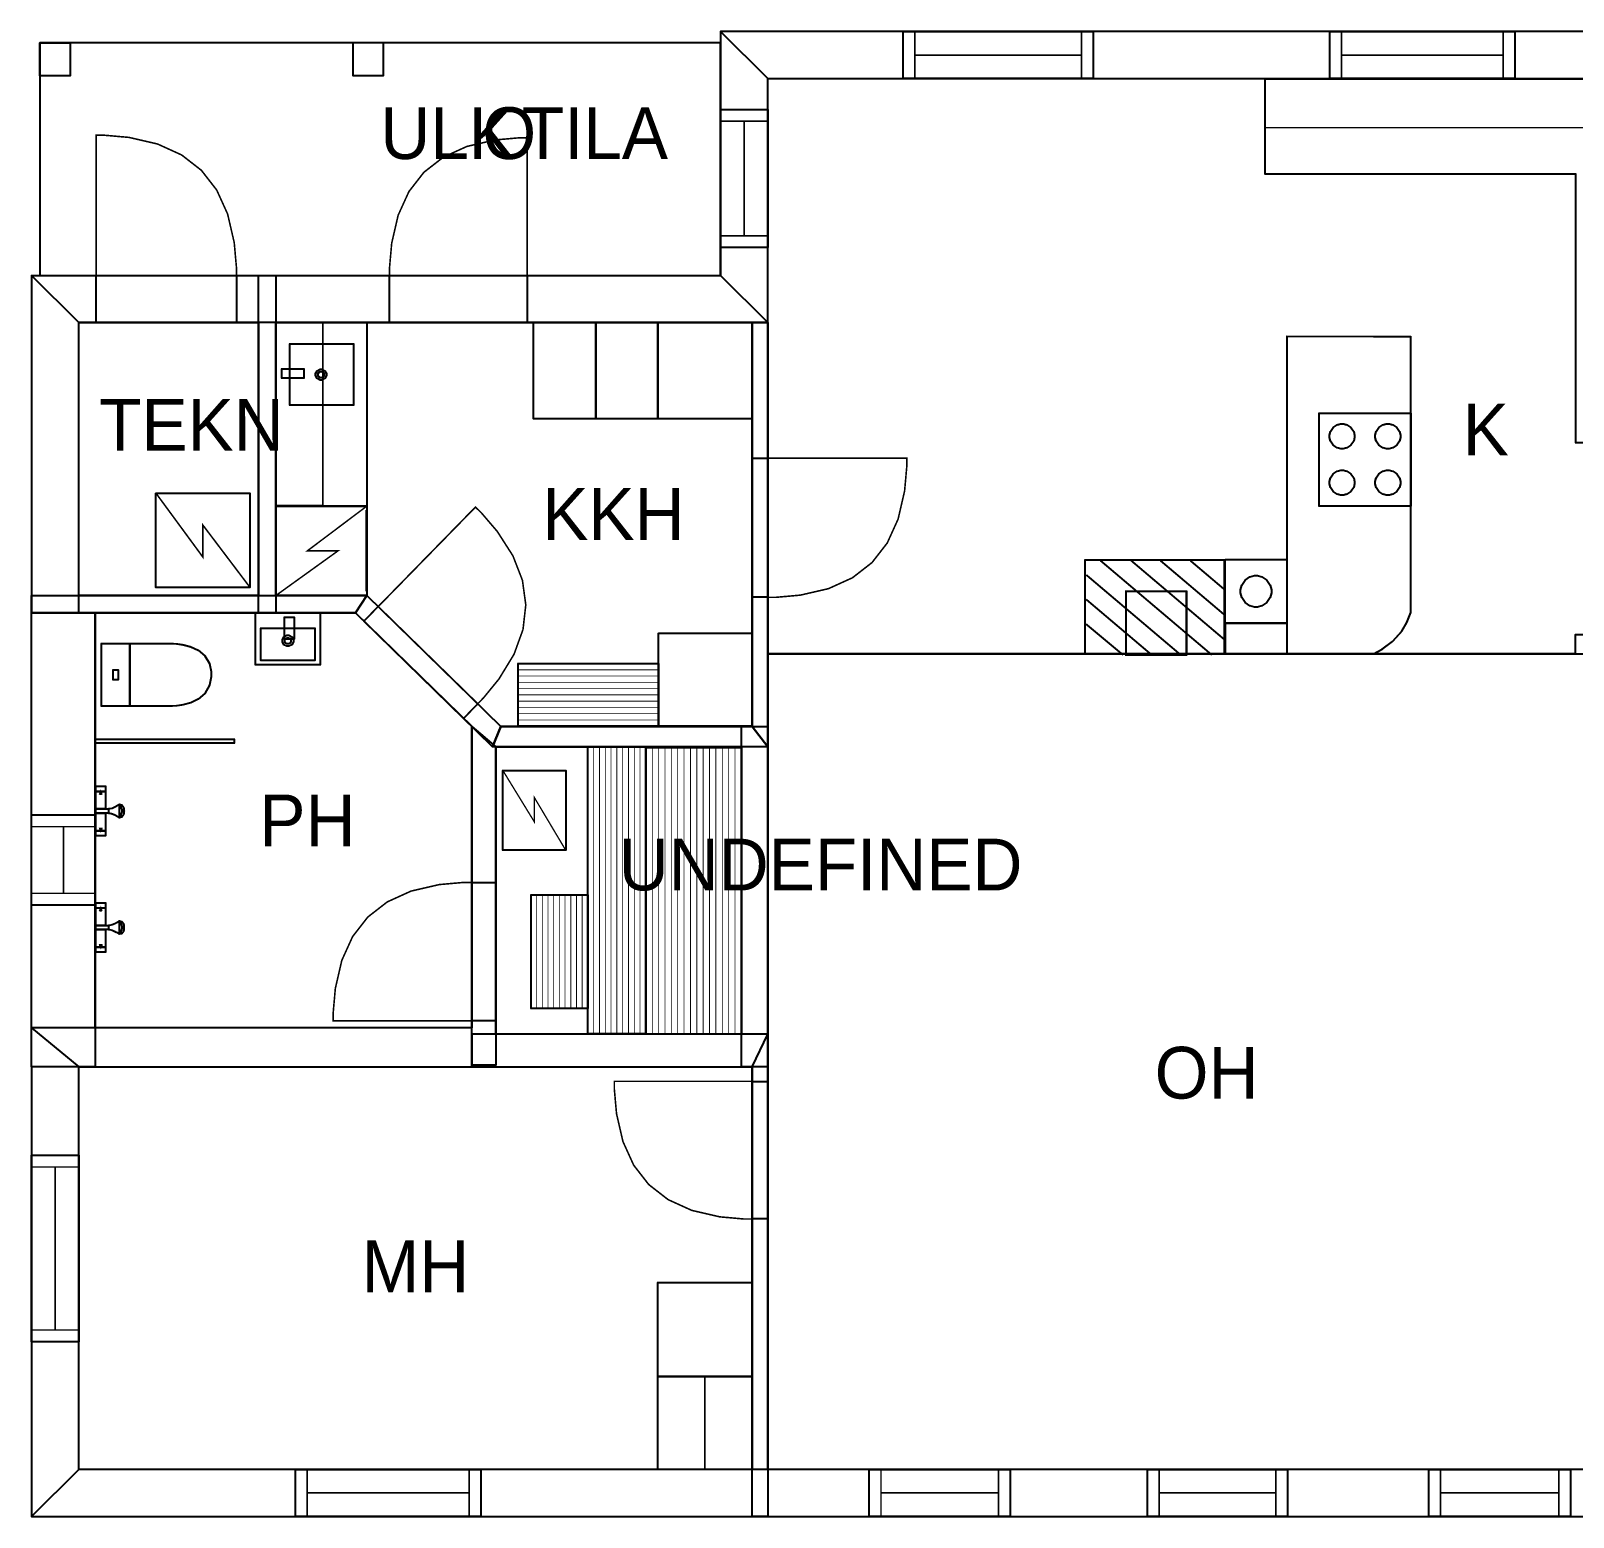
# Model space of a CAD drawing. Extents: x 0.7 to 19.8, y 0 to 10.7.
# Drawn here: x 0.68 to 10.92, y 0.83 to 10.71 of the extents above; entities that cross this region are included whole.
import ezdxf

# ---------------------------------------------------------------- set-up
doc = ezdxf.new("R2010")
doc.units = 0
doc.layers.get('0').update_dxf_attribs({"linetype": 'CONTINUOUS'})

msp = doc.modelspace()

# ---------------------------------------------------------------- linework, layer by layer
at = {"color": 0}
for points, const_width in [([(19.7754, 10.7018), (5.26053, 10.7018), (5.57303, 10.3893), (19.4629, 10.3893), (19.7754, 10.7018)], 0.002083), ([(5.26053, 10.7018), (5.26053, 9.08171), (5.57303, 8.76921), (5.57303, 10.3893), (5.26053, 10.7018)], 0.002083), ([(6.4726, 10.7018), (7.73519, 10.7018), (7.73519, 10.3893), (6.4726, 10.3893), (6.4726, 10.7018)], 0.010417), ([(6.4726, 10.7018), (7.73519, 10.7018), (7.73519, 10.3893), (6.4726, 10.3893), (6.4726, 10.7018)], 0.010417), ([(9.30664, 10.7018), (10.5362, 10.7018), (10.5362, 10.3893), (9.30664, 10.3893), (9.30664, 10.7018)], 0.010417), ([(9.30664, 10.7018), (10.5362, 10.7018), (10.5362, 10.3893), (9.30664, 10.3893), (9.30664, 10.7018)], 0.010417), ([(5.26053, 9.08171), (5.26053, 10.6278), (0.738336, 10.6278), (0.738336, 9.08431), (5.26053, 9.08171)], 0.002083), ([(11.5569, 8.59392), (11.2481, 8.59392), (11.2481, 10.0636), (8.87457, 10.0636), (8.87457, 10.3885), (11.5611, 10.3885), (11.5569, 8.59392)], 0.010417), ([(11.5578, 7.96892), (10.9404, 7.96892), (10.9404, 9.75564), (8.87679, 9.75564), (8.87679, 10.388), (11.5569, 10.388), (11.5578, 7.96892)], 0.010417), ([(5.26053, 10.1849), (5.57303, 10.1849), (5.57303, 9.26719), (5.26053, 9.26719), (5.26053, 10.1849)], 0.010417), ([(5.26053, 10.1849), (5.57303, 10.1849), (5.57303, 9.26719), (5.26053, 9.26719), (5.26053, 10.1849)], 0.010417), ([(2.04417, 9.08171), (2.04417, 9.13633), (2.02957, 9.30013), (1.98589, 9.48936), (1.91308, 9.64953), (1.81119, 9.78054), (1.68018, 9.88249), (1.52001, 9.95524), (1.33078, 9.99892), (1.16699, 10.0135), (1.11241, 10.0135), (1.11241, 9.08171), (2.04417, 9.08171)], 0.010417), ([(3.06125, 9.08171), (3.06125, 9.13531), (3.07553, 9.29606), (3.11837, 9.48188), (3.18983, 9.63906), (3.28988, 9.76768), (3.41851, 9.86774), (3.57568, 9.93918), (3.76144, 9.98204), (3.92225, 9.99631), (3.97586, 9.99631), (3.97586, 9.08171), (3.06125, 9.08171)], 0.010417), ([(5.57303, 8.76921), (0.996474, 8.76921), (0.683974, 9.08171), (5.26053, 9.08171), (5.57303, 8.76921)], 0.002083), ([(0.683974, 9.08171), (0.683974, 6.84088), (0.996474, 6.84088), (0.996474, 8.76921), (0.683974, 9.08171)], 0.002083), ([(1.11241, 9.08171), (2.04417, 9.08171), (2.04417, 8.76921), (1.11241, 8.76921), (1.11241, 9.08171)], 0.010417), ([(1.11241, 9.08171), (2.04417, 9.08171), (2.04417, 8.76921), (1.11241, 8.76921), (1.11241, 9.08171)], 0.010417), ([(2.19092, 9.08171), (2.3055, 9.08171), (2.3055, 6.84088), (2.19092, 6.84088), (2.19092, 9.08171)], 0.002083), ([(3.06125, 9.08171), (3.97586, 9.08171), (3.97586, 8.76921), (3.06125, 8.76921), (3.06125, 9.08171)], 0.010417), ([(3.06125, 9.08171), (3.97586, 9.08171), (3.97586, 8.76921), (3.06125, 8.76921), (3.06125, 9.08171)], 0.010417), ([(2.30583, 8.76926), (2.30583, 7.55268), (2.61833, 7.55268), (2.61833, 8.76926), (2.30583, 8.76926)], 0.010417), ([(2.30583, 8.7685), (2.30583, 7.54937), (2.91064, 7.54937), (2.91064, 8.7685), (2.30583, 8.7685)], 0.010417), ([(4.01839, 8.76893), (4.4311, 8.76893), (4.4311, 8.12978), (4.01839, 8.12978), (4.01839, 8.76893)], 0.010417), ([(4.4311, 8.76893), (4.84381, 8.76893), (4.84381, 8.12978), (4.4311, 8.12978), (4.4311, 8.76893)], 0.010417), ([(4.84381, 8.76893), (5.46881, 8.76893), (5.46881, 8.12978), (4.84381, 8.12978), (4.84381, 8.76893)], 0.010417), ([(5.57303, 8.76921), (5.57303, 5.95014), (5.46886, 6.08556), (5.46886, 8.76921), (5.57303, 8.76921)], 0.002083), ([(2.39947, 8.62733), (2.39947, 8.21929), (2.82107, 8.21929), (2.82107, 8.62733), (2.39947, 8.62733)], 0.010417), ([(9.02111, 8.67617), (9.02111, 6.56685), (9.5975, 6.56685), (9.65528, 6.59831), (9.72331, 6.64968), (9.78515, 6.71772), (9.8189, 6.77604), (9.8456, 6.84299), (9.8456, 8.67415), (9.02111, 8.67617)], 0.010417), ([(2.34625, 8.46126), (2.34625, 8.39876), (2.49208, 8.39876), (2.49208, 8.46126), (2.34625, 8.46126)], 0.010417), ([(2.60607, 8.45975), (2.61247, 8.45975), (2.63183, 8.44911), (2.64253, 8.42974), (2.64253, 8.42329), (2.64253, 8.41689), (2.63183, 8.39751), (2.61247, 8.38683), (2.60607, 8.38683), (2.59961, 8.38683), (2.58024, 8.39751), (2.56961, 8.41689), (2.56961, 8.42329), (2.56961, 8.42974), (2.58024, 8.44911), (2.59961, 8.45975), (2.60607, 8.45975)], 0.008333), ([(2.60607, 8.44412), (2.60969, 8.44412), (2.62076, 8.43804), (2.6269, 8.42697), (2.6269, 8.42329), (2.6269, 8.41965), (2.62076, 8.40858), (2.60969, 8.40246), (2.60607, 8.40246), (2.60238, 8.40246), (2.59131, 8.40858), (2.58524, 8.41965), (2.58524, 8.42329), (2.58524, 8.42697), (2.59131, 8.43804), (2.60238, 8.44412), (2.60607, 8.44412)], 0.008333), ([(9.23535, 8.16754), (9.23535, 7.54932), (9.84424, 7.54932), (9.84424, 8.16754), (9.23535, 8.16754)], 0.010417), ([(9.38824, 8.09662), (9.39632, 8.09662), (9.42062, 8.09011), (9.44715, 8.07221), (9.465, 8.04574), (9.47157, 8.02143), (9.47157, 8.01329), (9.47157, 8.00521), (9.465, 7.9809), (9.44715, 7.95438), (9.42062, 7.93653), (9.39632, 7.92996), (9.38824, 7.92996), (9.3801, 7.92996), (9.35579, 7.93653), (9.32932, 7.95438), (9.31142, 7.9809), (9.3049, 8.00521), (9.3049, 8.01329), (9.3049, 8.02143), (9.31142, 8.04574), (9.32932, 8.07221), (9.35579, 8.09011), (9.3801, 8.09662), (9.38824, 8.09662)], 0.010417), ([(9.69222, 8.09662), (9.70031, 8.09662), (9.72461, 8.09011), (9.75114, 8.07221), (9.76899, 8.04574), (9.77556, 8.02143), (9.77556, 8.01329), (9.77556, 8.00521), (9.76899, 7.9809), (9.75114, 7.95438), (9.72461, 7.93653), (9.70031, 7.92996), (9.69222, 7.92996), (9.68408, 7.92996), (9.65972, 7.93653), (9.63325, 7.95438), (9.6154, 7.9809), (9.60889, 8.00521), (9.60889, 8.01329), (9.60889, 8.02143), (9.6154, 8.04574), (9.63325, 8.07221), (9.65972, 8.09011), (9.68408, 8.09662), (9.69222, 8.09662)], 0.010417), ([(5.46886, 7.86714), (5.57303, 7.86714), (5.57303, 6.94325), (5.46886, 6.94325), (5.46886, 7.86714)], 0.010417), ([(5.46886, 7.86714), (5.57303, 7.86714), (5.57303, 6.94325), (5.46886, 6.94325), (5.46886, 7.86714)], 0.010417), ([(5.57303, 6.94325), (5.62711, 6.94325), (5.7895, 6.95774), (5.97715, 7.00103), (6.13596, 7.07319), (6.2659, 7.17426), (6.36692, 7.30414), (6.43907, 7.46294), (6.48236, 7.65061), (6.49685, 7.81304), (6.49685, 7.86714), (5.57303, 7.86714), (5.57303, 6.94325)], 0.010417), ([(9.38824, 7.78814), (9.39632, 7.78814), (9.42062, 7.78162), (9.44715, 7.76372), (9.465, 7.73725), (9.47157, 7.71294), (9.47157, 7.70481), (9.47157, 7.69672), (9.465, 7.67236), (9.44715, 7.64589), (9.42062, 7.62804), (9.39632, 7.62147), (9.38824, 7.62147), (9.3801, 7.62147), (9.35579, 7.62804), (9.32932, 7.64589), (9.31142, 7.67236), (9.3049, 7.69672), (9.3049, 7.70481), (9.3049, 7.71294), (9.31142, 7.73725), (9.32932, 7.76372), (9.35579, 7.78162), (9.3801, 7.78814), (9.38824, 7.78814)], 0.010417), ([(9.69222, 7.78814), (9.70031, 7.78814), (9.72461, 7.78162), (9.75114, 7.76372), (9.76899, 7.73725), (9.77556, 7.71294), (9.77556, 7.70481), (9.77556, 7.69672), (9.76899, 7.67236), (9.75114, 7.64589), (9.72461, 7.62804), (9.70031, 7.62147), (9.69222, 7.62147), (9.68408, 7.62147), (9.65972, 7.62804), (9.63325, 7.64589), (9.6154, 7.67236), (9.60889, 7.69672), (9.60889, 7.70481), (9.60889, 7.71294), (9.6154, 7.73725), (9.63325, 7.76372), (9.65972, 7.78162), (9.68408, 7.78814), (9.69222, 7.78814)], 0.010417), ([(1.50917, 7.6345), (2.13417, 7.6345), (2.13417, 7.0095), (1.50917, 7.0095), (1.50917, 7.6345)], 0.010417), ([(2.30664, 7.54937), (2.30664, 6.95546), (2.91032, 6.95546), (2.91032, 7.54937), (2.30664, 7.54937)], 0.009899), ([(3.64697, 6.23579), (3.68479, 6.27453), (3.78803, 6.40088), (3.88829, 6.56543), (3.94764, 6.72949), (3.96619, 6.89312), (3.9439, 7.05626), (3.88075, 7.21897), (3.77675, 7.38112), (3.67063, 7.50504), (3.63189, 7.54286), (2.98583, 6.88172), (3.64697, 6.23579)], 0.010417), ([(7.68115, 7.19211), (8.60514, 7.19211), (8.60514, 6.5656), (7.68115, 6.5656), (7.68115, 7.19211)], 0.01232), ([(8.61128, 7.19353), (9.02111, 7.19353), (9.02111, 6.77214), (8.61128, 6.77214), (8.61128, 7.19353)], 0.008197), ([(8.91868, 6.98281), (8.91868, 6.9726), (8.9106, 6.94185), (8.88861, 6.90836), (8.85607, 6.88579), (8.82611, 6.8775), (8.81619, 6.8775), (8.80621, 6.8775), (8.77626, 6.88579), (8.74371, 6.90836), (8.72174, 6.94185), (8.71371, 6.9726), (8.71371, 6.98281), (8.71371, 6.99311), (8.72174, 7.02387), (8.74371, 7.05735), (8.77626, 7.07992), (8.80621, 7.08817), (8.81619, 7.08817), (8.82611, 7.08817), (8.85607, 7.07992), (8.88861, 7.05735), (8.9106, 7.02387), (8.91868, 6.99311), (8.91868, 6.98281)], 0.008197), ([(7.95285, 6.9841), (8.35411, 6.9841), (8.35411, 6.56039), (7.95285, 6.56039), (7.95285, 6.9841)], 0.01232), ([(2.83404, 6.84088), (0.683974, 6.84088), (0.683974, 6.95546), (2.91054, 6.95546), (2.83404, 6.84088)], 0.002083), ([(3.7455, 5.95014), (2.83404, 6.84088), (2.91054, 6.95546), (3.80072, 6.08556), (3.7455, 5.95014)], 0.002083), ([(3.55231, 6.13889), (2.89128, 6.78494), (2.98594, 6.88178), (3.64697, 6.23579), (3.55231, 6.13889)], 0.010417), ([(3.55231, 6.13889), (2.89128, 6.78494), (2.98594, 6.88178), (3.64697, 6.23579), (3.55231, 6.13889)], 0.010417), ([(0.683974, 6.84088), (1.10585, 6.84088), (1.10585, 3.82314), (0.683974, 3.82314), (0.683974, 6.84088)], 0.002083), ([(2.17019, 6.84022), (2.60146, 6.84022), (2.60146, 6.49397), (2.17019, 6.49397), (2.17019, 6.84022)], 0.010417), ([(2.36426, 6.81136), (2.42676, 6.81136), (2.42676, 6.66553), (2.36426, 6.66553), (2.36426, 6.81136)], 0.010417), ([(8.61307, 6.77181), (9.02111, 6.77181), (9.02111, 6.56483), (8.61307, 6.56483), (8.61307, 6.77181)], 0.010417), ([(2.20611, 6.73915), (2.56549, 6.73915), (2.56549, 6.52458), (2.20611, 6.52458), (2.20611, 6.73915)], 0.010417), ([(2.42225, 6.6544), (2.42225, 6.648), (2.41157, 6.62864), (2.39219, 6.61794), (2.38579, 6.61794), (2.37935, 6.61794), (2.35997, 6.62864), (2.34933, 6.648), (2.34933, 6.6544), (2.34933, 6.66086), (2.35997, 6.68024), (2.37935, 6.69086), (2.38579, 6.69086), (2.39219, 6.69086), (2.41157, 6.68024), (2.42225, 6.66086), (2.42225, 6.6544)], 0.008333), ([(2.40662, 6.6544), (2.40662, 6.65076), (2.4005, 6.63971), (2.38943, 6.63357), (2.38579, 6.63357), (2.38211, 6.63357), (2.37104, 6.63971), (2.36496, 6.65076), (2.36496, 6.6544), (2.36496, 6.6581), (2.37104, 6.66917), (2.38211, 6.67524), (2.38579, 6.67524), (2.38943, 6.67524), (2.4005, 6.66917), (2.40662, 6.6581), (2.40662, 6.6544)], 0.008333), ([(4.84694, 6.70421), (5.46881, 6.70421), (5.46881, 6.08692), (4.84694, 6.08692), (4.84694, 6.70421)], 0.010417), ([(1.14827, 6.63629), (1.14827, 6.21972), (1.33561, 6.21972), (1.33561, 6.63629), (1.14827, 6.63629)], 0.010417), ([(1.60389, 6.63629), (1.60389, 6.63629), (1.61561, 6.63639), (1.6466, 6.63476), (1.69043, 6.62864), (1.74067, 6.61524), (1.79085, 6.59169), (1.83469, 6.55524), (1.86567, 6.50304), (1.87744, 6.44997), (1.87744, 6.43229), (1.87744, 6.41401), (1.86567, 6.35915), (1.83469, 6.30507), (1.79085, 6.26725), (1.74067, 6.24283), (1.69043, 6.22885), (1.6466, 6.22244), (1.61561, 6.22071), (1.60389, 6.22076), (1.60389, 6.22076), (1.33561, 6.21972), (1.33561, 6.63629), (1.60389, 6.63629)], 0.010417), ([(1.22618, 6.4611), (1.22618, 6.39492), (1.2577, 6.39492), (1.2577, 6.4611), (1.22618, 6.4611)], 0.010417), ([(3.91553, 6.50358), (4.8469, 6.50358), (4.8469, 6.08692), (3.91553, 6.08692), (3.91553, 6.50358)], 0.010417), ([(3.60688, 3.83524), (3.60688, 6.08556), (3.76824, 5.95014), (3.76824, 3.83524), (3.60688, 3.83524)], 0.002083), ([(3.80072, 6.08556), (5.46886, 6.08556), (5.57303, 5.95014), (3.7455, 5.95014), (3.80072, 6.08556)], 0.002083), ([(5.39887, 6.08556), (5.57303, 6.08556), (5.57303, 3.82314), (5.39887, 3.82314), (5.39887, 6.08556)], 0.002083), ([(1.10579, 6.00028), (1.10579, 5.97424), (2.02849, 5.97424), (2.02849, 6.00028), (1.10579, 6.00028)], 0.010417), ([(1.10579, 6.00028), (1.10579, 5.97424), (2.02849, 5.97424), (2.02849, 6.00028), (1.10579, 6.00028)], 0.010417), ([(4.37864, 5.95019), (4.37864, 4.04269), (4.76383, 4.04269), (4.76383, 5.95019), (4.37864, 5.95019)], 0.010417), ([(4.76411, 5.94472), (4.76411, 4.04189), (5.39774, 4.04189), (5.39774, 5.94472), (4.76411, 5.94472)], 0.010417), ([(3.81353, 5.79335), (3.81353, 5.26318), (4.23144, 5.26318), (4.23144, 5.79335), (3.81353, 5.79335)], 0.008836), ([(1.111, 5.68864), (1.111, 5.65321), (1.17453, 5.65321), (1.17453, 5.68864), (1.111, 5.68864)], 0.010417), ([(1.111, 5.65424), (1.111, 5.5376), (1.17453, 5.5376), (1.17453, 5.65424), (1.111, 5.65424)], 0.010417), ([(1.14328, 5.65321), (1.14204, 5.65001), (1.13818, 5.64035), (1.13704, 5.63758), (1.13704, 5.63758), (1.13846, 5.63758), (1.14274, 5.63758), (1.14703, 5.63758), (1.14849, 5.63758), (1.14849, 5.63758), (1.14784, 5.63997), (1.14442, 5.64996), (1.14328, 5.65321)], 0.010417), ([(1.111, 5.5095), (1.111, 5.5376), (1.19434, 5.5376), (1.19434, 5.5306), (1.19434, 5.51481), (1.19434, 5.5095), (1.1735, 5.5095), (1.12663, 5.5095), (1.111, 5.5095)], 0.010417), ([(0.683974, 5.49783), (1.10585, 5.49783), (1.10585, 4.8986), (0.683974, 4.8986), (0.683974, 5.49783)], 0.010417), ([(0.683974, 5.49783), (1.10585, 5.49783), (1.10585, 4.8986), (0.683974, 4.8986), (0.683974, 5.49783)], 0.010417), ([(1.111, 5.5095), (1.111, 5.39279), (1.17453, 5.39279), (1.17453, 5.5095), (1.111, 5.5095)], 0.010417), ([(1.111, 5.39279), (1.111, 5.35949), (1.17453, 5.35949), (1.17453, 5.39279), (1.111, 5.39279)], 0.010417), ([(1.14328, 5.39279), (1.14204, 5.39606), (1.13818, 5.40571), (1.13704, 5.40842), (1.13704, 5.40842), (1.13846, 5.40842), (1.14274, 5.40842), (1.14703, 5.40842), (1.14849, 5.40842), (1.14849, 5.40842), (1.14784, 5.40608), (1.14442, 5.39611), (1.14328, 5.39279)], 0.010417), ([(3.60688, 5.0491), (3.55296, 5.0491), (3.39122, 5.03478), (3.20437, 4.99164), (3.04622, 4.91976), (2.91683, 4.81912), (2.81619, 4.68972), (2.74431, 4.53163), (2.70117, 4.34478), (2.68685, 4.18306), (2.68685, 4.12912), (3.60688, 4.12912), (3.60688, 5.0491)], 0.010417), ([(3.60688, 5.0491), (3.76824, 5.0491), (3.76824, 4.12912), (3.60688, 4.12912), (3.60688, 5.0491)], 0.010417), ([(3.60688, 5.0491), (3.76824, 5.0491), (3.76824, 4.12912), (3.60688, 4.12912), (3.60688, 5.0491)], 0.010417), ([(1.111, 4.9145), (1.111, 4.87907), (1.17453, 4.87907), (1.17453, 4.9145), (1.111, 4.9145)], 0.010417), ([(4.00082, 4.96625), (4.00082, 4.21044), (4.37831, 4.21044), (4.37831, 4.96625), (4.00082, 4.96625)], 0.010417), ([(1.111, 4.8801), (1.111, 4.76346), (1.17453, 4.76346), (1.17453, 4.8801), (1.111, 4.8801)], 0.010417), ([(1.14328, 4.87907), (1.14204, 4.87587), (1.13818, 4.86621), (1.13704, 4.86344), (1.13704, 4.86344), (1.13846, 4.86344), (1.14274, 4.86344), (1.14703, 4.86344), (1.14849, 4.86344), (1.14849, 4.86344), (1.14784, 4.86583), (1.14442, 4.87582), (1.14328, 4.87907)], 0.010417), ([(1.111, 4.73529), (1.111, 4.76346), (1.19434, 4.76346), (1.19434, 4.75646), (1.19434, 4.74061), (1.19434, 4.73529), (1.1735, 4.73529), (1.12663, 4.73529), (1.111, 4.73529)], 0.010417), ([(1.111, 4.73529), (1.111, 4.61865), (1.17453, 4.61865), (1.17453, 4.73529), (1.111, 4.73529)], 0.010417), ([(1.111, 4.61865), (1.111, 4.58529), (1.17453, 4.58529), (1.17453, 4.61865), (1.111, 4.61865)], 0.010417), ([(1.14328, 4.61865), (1.14204, 4.6219), (1.13818, 4.63157), (1.13704, 4.63428), (1.13704, 4.63428), (1.13846, 4.63428), (1.14274, 4.63428), (1.14703, 4.63428), (1.14849, 4.63428), (1.14849, 4.63428), (1.14784, 4.63194), (1.14442, 4.62196), (1.14328, 4.61865)], 0.010417), ([(0.996474, 3.82314), (3.60688, 3.82314), (3.60688, 4.08356), (0.683974, 4.08356), (0.996474, 3.82314)], 0.002083), ([(3.60688, 3.82314), (5.46886, 3.82314), (5.57303, 4.04189), (3.60688, 4.04189), (3.60688, 3.82314)], 0.002083), ([(5.57303, 4.04189), (5.57303, 0.837131), (5.46886, 0.837131), (5.46886, 3.82314), (5.57303, 4.04189)], 0.002083), ([(0.683974, 3.82314), (0.683974, 0.837131), (0.996474, 1.14963), (0.996474, 3.82314), (0.683974, 3.82314)], 0.002083), ([(5.46886, 2.81293), (5.41525, 2.81293), (5.2545, 2.82726), (5.06879, 2.87011), (4.91162, 2.94157), (4.78304, 3.04156), (4.68306, 3.17014), (4.6116, 3.32731), (4.56874, 3.51303), (4.55447, 3.67378), (4.55447, 3.72732), (5.46886, 3.72732), (5.46886, 2.81293)], 0.010417), ([(5.46886, 3.72732), (5.57303, 3.72732), (5.57303, 2.81293), (5.46886, 2.81293), (5.46886, 3.72732)], 0.010417), ([(5.46886, 3.72732), (5.57303, 3.72732), (5.57303, 2.81293), (5.46886, 2.81293), (5.46886, 3.72732)], 0.010417), ([(0.683974, 3.23649), (0.996474, 3.23649), (0.996474, 1.99701), (0.683974, 1.99701), (0.683974, 3.23649)], 0.010417), ([(0.683974, 3.23649), (0.996474, 3.23649), (0.996474, 1.99701), (0.683974, 1.99701), (0.683974, 3.23649)], 0.010417), ([(4.84283, 2.39122), (4.84283, 1.76622), (5.46783, 1.76622), (5.46783, 2.39122), (4.84283, 2.39122)], 0.010417), ([(4.84283, 1.76622), (4.84283, 1.14963), (5.46783, 1.14963), (5.46783, 1.76622), (4.84283, 1.76622)], 0.010417), ([(0.683974, 0.837131), (11.5698, 0.837131), (11.2573, 1.14963), (0.996474, 1.14963), (0.683974, 0.837131)], 0.002083), ([(2.4356, 1.14963), (3.66835, 1.14963), (3.66835, 0.837131), (2.4356, 0.837131), (2.4356, 1.14963)], 0.010417), ([(2.4356, 1.14963), (3.66835, 1.14963), (3.66835, 0.837131), (2.4356, 0.837131), (2.4356, 1.14963)], 0.010417), ([(6.24718, 1.14963), (7.18446, 1.14963), (7.18446, 0.837131), (6.24718, 0.837131), (6.24718, 1.14963)], 0.010417), ([(6.24718, 1.14963), (7.18446, 1.14963), (7.18446, 0.837131), (6.24718, 0.837131), (6.24718, 1.14963)], 0.010417), ([(8.09565, 1.14963), (9.02636, 1.14963), (9.02636, 0.837131), (8.09565, 0.837131), (8.09565, 1.14963)], 0.010417), ([(8.09565, 1.14963), (9.02636, 1.14963), (9.02636, 0.837131), (8.09565, 0.837131), (8.09565, 1.14963)], 0.010417), ([(9.96365, 1.14963), (10.9053, 1.14963), (10.9053, 0.837131), (9.96365, 0.837131), (9.96365, 1.14963)], 0.010417), ([(9.96365, 1.14963), (10.9053, 1.14963), (10.9053, 0.837131), (9.96365, 0.837131), (9.96365, 1.14963)], 0.010417)]:
    msp.add_lwpolyline(points, close=True, dxfattribs=dict(at, const_width=const_width))
for points in [[(19.7754, 10.7018), (5.26053, 10.7018), (5.57303, 10.3893), (19.4629, 10.3893), (19.7754, 10.7018)], [(5.26053, 10.7018), (5.26053, 9.08171), (5.57303, 8.76921), (5.57303, 10.3893), (5.26053, 10.7018)], [(0.738444, 10.6282), (0.93929, 10.6282), (0.93929, 10.4084), (0.738444, 10.4084), (0.738444, 10.6282)], [(2.81896, 10.6289), (3.01981, 10.6289), (3.01981, 10.4091), (2.81896, 10.4091), (2.81896, 10.6289)], [(5.57303, 8.76921), (0.996474, 8.76921), (0.683974, 9.08171), (5.26053, 9.08171), (5.57303, 8.76921)], [(0.683974, 9.08171), (0.683974, 6.84088), (0.996474, 6.84088), (0.996474, 8.76921), (0.683974, 9.08171)], [(2.19092, 9.08171), (2.3055, 9.08171), (2.3055, 6.84088), (2.19092, 6.84088), (2.19092, 9.08171)], [(5.57303, 8.76921), (5.57303, 5.95014), (5.46886, 6.08556), (5.46886, 8.76921), (5.57303, 8.76921)], [(2.83404, 6.84088), (0.683974, 6.84088), (0.683974, 6.95546), (2.91054, 6.95546), (2.83404, 6.84088)], [(3.7455, 5.95014), (2.83404, 6.84088), (2.91054, 6.95546), (3.80072, 6.08556), (3.7455, 5.95014)], [(0.683974, 6.84088), (1.10585, 6.84088), (1.10585, 3.82314), (0.683974, 3.82314), (0.683974, 6.84088)], [(3.60688, 3.83524), (3.60688, 6.08556), (3.76824, 5.95014), (3.76824, 3.83524), (3.60688, 3.83524)], [(3.80072, 6.08556), (5.46886, 6.08556), (5.57303, 5.95014), (3.7455, 5.95014), (3.80072, 6.08556)], [(5.39887, 6.08556), (5.57303, 6.08556), (5.57303, 3.82314), (5.39887, 3.82314), (5.39887, 6.08556)], [(0.996474, 3.82314), (3.60688, 3.82314), (3.60688, 4.08356), (0.683974, 4.08356), (0.996474, 3.82314)], [(3.60688, 3.82314), (5.46886, 3.82314), (5.57303, 4.04189), (3.60688, 4.04189), (3.60688, 3.82314)], [(5.57303, 4.04189), (5.57303, 0.837131), (5.46886, 0.837131), (5.46886, 3.82314), (5.57303, 4.04189)], [(0.683974, 3.82314), (0.683974, 0.837131), (0.996474, 1.14963), (0.996474, 3.82314), (0.683974, 3.82314)], [(0.683974, 0.837131), (11.5698, 0.837131), (11.2573, 1.14963), (0.996474, 1.14963), (0.683974, 0.837131)]]:
    msp.add_lwpolyline(points, close=True, dxfattribs=at)
at = {"color": 7}
for points in [[(6.4726, 10.7018), (7.73519, 10.7018), (7.73519, 10.3893), (6.4726, 10.3893), (6.4726, 10.7018)], [(6.4726, 10.7018), (7.73519, 10.7018), (7.73519, 10.3893), (6.4726, 10.3893), (6.4726, 10.7018)], [(9.30664, 10.7018), (10.5362, 10.7018), (10.5362, 10.3893), (9.30664, 10.3893), (9.30664, 10.7018)], [(9.30664, 10.7018), (10.5362, 10.7018), (10.5362, 10.3893), (9.30664, 10.3893), (9.30664, 10.7018)], [(5.26053, 9.08171), (5.26053, 10.6278), (0.738336, 10.6278), (0.738336, 9.08431), (5.26053, 9.08171)], [(11.558, 6.69336), (10.9372, 6.69336), (10.9372, 6.56836), (5.57303, 6.56836), (5.57303, 10.3893), (11.558, 10.3893), (11.558, 6.69336)], [(11.5578, 7.96892), (10.9404, 7.96892), (10.9404, 9.75564), (8.87679, 9.75564), (8.87679, 10.388), (11.5569, 10.388), (11.5578, 7.96892)], [(5.26053, 10.1849), (5.57303, 10.1849), (5.57303, 9.26719), (5.26053, 9.26719), (5.26053, 10.1849)], [(5.26053, 10.1849), (5.57303, 10.1849), (5.57303, 9.26719), (5.26053, 9.26719), (5.26053, 10.1849)], [(1.11241, 9.08171), (2.04417, 9.08171), (2.04417, 8.76921), (1.11241, 8.76921), (1.11241, 9.08171)], [(1.11241, 9.08171), (2.04417, 9.08171), (2.04417, 8.76921), (1.11241, 8.76921), (1.11241, 9.08171)], [(3.06125, 9.08171), (3.97586, 9.08171), (3.97586, 8.76921), (3.06125, 8.76921), (3.06125, 9.08171)], [(3.06125, 9.08171), (3.97586, 9.08171), (3.97586, 8.76921), (3.06125, 8.76921), (3.06125, 9.08171)], [(0.996474, 8.76921), (2.19092, 8.76921), (2.19092, 6.95546), (0.996474, 6.95546), (0.996474, 8.76921)], [(5.46886, 6.08556), (3.80072, 6.08556), (2.91054, 6.95546), (2.3055, 6.95546), (2.3055, 8.76921), (5.46886, 8.76921), (5.46886, 6.08556)], [(2.30583, 8.7685), (2.91064, 8.7685), (2.91064, 7.54937), (2.30583, 7.54937), (2.30583, 8.7685)], [(4.01839, 8.76893), (4.4311, 8.76893), (4.4311, 8.12978), (4.01839, 8.12978), (4.01839, 8.76893)], [(4.4311, 8.76893), (4.84381, 8.76893), (4.84381, 8.12978), (4.4311, 8.12978), (4.4311, 8.76893)], [(4.84381, 8.76893), (5.46881, 8.76893), (5.46881, 8.12978), (4.84381, 8.12978), (4.84381, 8.76893)], [(2.39947, 8.62733), (2.82107, 8.62733), (2.82107, 8.21929), (2.39947, 8.21929), (2.39947, 8.62733)], [(9.02111, 8.67617), (9.02111, 6.56685), (9.5975, 6.56685), (9.65528, 6.59831), (9.72331, 6.64968), (9.78515, 6.71772), (9.8189, 6.77604), (9.8456, 6.84299), (9.8456, 8.67415), (9.02111, 8.67617)], [(2.34625, 8.46126), (2.49208, 8.46126), (2.49208, 8.39876), (2.34625, 8.39876), (2.34625, 8.46126)], [(2.60607, 8.45975), (2.61247, 8.45975), (2.63183, 8.44911), (2.64253, 8.42974), (2.64253, 8.42329), (2.64253, 8.41689), (2.63183, 8.39751), (2.61247, 8.38683), (2.60607, 8.38683), (2.59961, 8.38683), (2.58024, 8.39751), (2.56961, 8.41689), (2.56961, 8.42329), (2.56961, 8.42974), (2.58024, 8.44911), (2.59961, 8.45975), (2.60607, 8.45975)], [(2.60607, 8.44412), (2.60969, 8.44412), (2.62076, 8.43804), (2.6269, 8.42697), (2.6269, 8.42329), (2.6269, 8.41965), (2.62076, 8.40858), (2.60969, 8.40246), (2.60607, 8.40246), (2.60238, 8.40246), (2.59131, 8.40858), (2.58524, 8.41965), (2.58524, 8.42329), (2.58524, 8.42697), (2.59131, 8.43804), (2.60238, 8.44412), (2.60607, 8.44412)], [(9.23535, 8.16754), (9.84424, 8.16754), (9.84424, 7.54932), (9.23535, 7.54932), (9.23535, 8.16754)], [(9.38824, 8.09662), (9.39632, 8.09662), (9.42062, 8.09011), (9.44715, 8.07221), (9.465, 8.04574), (9.47157, 8.02143), (9.47157, 8.01329), (9.47157, 8.00521), (9.465, 7.9809), (9.44715, 7.95438), (9.42062, 7.93653), (9.39632, 7.92996), (9.38824, 7.92996), (9.3801, 7.92996), (9.35579, 7.93653), (9.32932, 7.95438), (9.31142, 7.9809), (9.3049, 8.00521), (9.3049, 8.01329), (9.3049, 8.02143), (9.31142, 8.04574), (9.32932, 8.07221), (9.35579, 8.09011), (9.3801, 8.09662), (9.38824, 8.09662)], [(9.69222, 8.09662), (9.70031, 8.09662), (9.72461, 8.09011), (9.75114, 8.07221), (9.76899, 8.04574), (9.77556, 8.02143), (9.77556, 8.01329), (9.77556, 8.00521), (9.76899, 7.9809), (9.75114, 7.95438), (9.72461, 7.93653), (9.70031, 7.92996), (9.69222, 7.92996), (9.68408, 7.92996), (9.65972, 7.93653), (9.63325, 7.95438), (9.6154, 7.9809), (9.60889, 8.00521), (9.60889, 8.01329), (9.60889, 8.02143), (9.6154, 8.04574), (9.63325, 8.07221), (9.65972, 8.09011), (9.68408, 8.09662), (9.69222, 8.09662)], [(5.46886, 7.86714), (5.57303, 7.86714), (5.57303, 6.94325), (5.46886, 6.94325), (5.46886, 7.86714)], [(5.46886, 7.86714), (5.57303, 7.86714), (5.57303, 6.94325), (5.46886, 6.94325), (5.46886, 7.86714)], [(9.38824, 7.78814), (9.39632, 7.78814), (9.42062, 7.78162), (9.44715, 7.76372), (9.465, 7.73725), (9.47157, 7.71294), (9.47157, 7.70481), (9.47157, 7.69672), (9.465, 7.67236), (9.44715, 7.64589), (9.42062, 7.62804), (9.39632, 7.62147), (9.38824, 7.62147), (9.3801, 7.62147), (9.35579, 7.62804), (9.32932, 7.64589), (9.31142, 7.67236), (9.3049, 7.69672), (9.3049, 7.70481), (9.3049, 7.71294), (9.31142, 7.73725), (9.32932, 7.76372), (9.35579, 7.78162), (9.3801, 7.78814), (9.38824, 7.78814)], [(9.69222, 7.78814), (9.70031, 7.78814), (9.72461, 7.78162), (9.75114, 7.76372), (9.76899, 7.73725), (9.77556, 7.71294), (9.77556, 7.70481), (9.77556, 7.69672), (9.76899, 7.67236), (9.75114, 7.64589), (9.72461, 7.62804), (9.70031, 7.62147), (9.69222, 7.62147), (9.68408, 7.62147), (9.65972, 7.62804), (9.63325, 7.64589), (9.6154, 7.67236), (9.60889, 7.69672), (9.60889, 7.70481), (9.60889, 7.71294), (9.6154, 7.73725), (9.63325, 7.76372), (9.65972, 7.78162), (9.68408, 7.78814), (9.69222, 7.78814)], [(1.50917, 7.6345), (2.13417, 7.6345), (2.13417, 7.0095), (1.50917, 7.0095), (1.50917, 7.6345)], [(2.30664, 7.54937), (2.91032, 7.54937), (2.91032, 6.95546), (2.30664, 6.95546), (2.30664, 7.54937)], [(7.68115, 7.19211), (8.60514, 7.19211), (8.60514, 6.5656), (7.68115, 6.5656), (7.68115, 7.19211)], [(8.61128, 7.19353), (9.02111, 7.19353), (9.02111, 6.77214), (8.61128, 6.77214), (8.61128, 7.19353)], [(8.91868, 6.98281), (8.91868, 6.9726), (8.9106, 6.94185), (8.88861, 6.90836), (8.85607, 6.88579), (8.82611, 6.8775), (8.81619, 6.8775), (8.80621, 6.8775), (8.77626, 6.88579), (8.74371, 6.90836), (8.72174, 6.94185), (8.71371, 6.9726), (8.71371, 6.98281), (8.71371, 6.99311), (8.72174, 7.02387), (8.74371, 7.05735), (8.77626, 7.07992), (8.80621, 7.08817), (8.81619, 7.08817), (8.82611, 7.08817), (8.85607, 7.07992), (8.88861, 7.05735), (8.9106, 7.02387), (8.91868, 6.99311), (8.91868, 6.98281)], [(7.95285, 6.9841), (8.35411, 6.9841), (8.35411, 6.56039), (7.95285, 6.56039), (7.95285, 6.9841)], [(3.55231, 6.13889), (2.89128, 6.78494), (2.98594, 6.88178), (3.64697, 6.23579), (3.55231, 6.13889)], [(3.55231, 6.13889), (2.89128, 6.78494), (2.98594, 6.88178), (3.64697, 6.23579), (3.55231, 6.13889)], [(3.61008, 6.08556), (3.60688, 6.08556), (3.60688, 4.08356), (1.10585, 4.08356), (1.10585, 6.84088), (2.83404, 6.84088), (3.61008, 6.08556)], [(2.17019, 6.84022), (2.60146, 6.84022), (2.60146, 6.49397), (2.17019, 6.49397), (2.17019, 6.84022)], [(2.36426, 6.81136), (2.42676, 6.81136), (2.42676, 6.66553), (2.36426, 6.66553), (2.36426, 6.81136)], [(8.61307, 6.77181), (9.02111, 6.77181), (9.02111, 6.56483), (8.61307, 6.56483), (8.61307, 6.77181)], [(2.20611, 6.73915), (2.56549, 6.73915), (2.56549, 6.52458), (2.20611, 6.52458), (2.20611, 6.73915)], [(2.42225, 6.6544), (2.42225, 6.648), (2.41157, 6.62864), (2.39219, 6.61794), (2.38579, 6.61794), (2.37935, 6.61794), (2.35997, 6.62864), (2.34933, 6.648), (2.34933, 6.6544), (2.34933, 6.66086), (2.35997, 6.68024), (2.37935, 6.69086), (2.38579, 6.69086), (2.39219, 6.69086), (2.41157, 6.68024), (2.42225, 6.66086), (2.42225, 6.6544)], [(2.40662, 6.6544), (2.40662, 6.65076), (2.4005, 6.63971), (2.38943, 6.63357), (2.38579, 6.63357), (2.38211, 6.63357), (2.37104, 6.63971), (2.36496, 6.65076), (2.36496, 6.6544), (2.36496, 6.6581), (2.37104, 6.66917), (2.38211, 6.67524), (2.38579, 6.67524), (2.38943, 6.67524), (2.4005, 6.66917), (2.40662, 6.6581), (2.40662, 6.6544)], [(4.84694, 6.70421), (5.46881, 6.70421), (5.46881, 6.08692), (4.84694, 6.08692), (4.84694, 6.70421)], [(1.14827, 6.63629), (1.33561, 6.63629), (1.33561, 6.21972), (1.14827, 6.21972), (1.14827, 6.63629)], [(1.60389, 6.63629), (1.60389, 6.63629), (1.61561, 6.63639), (1.6466, 6.63476), (1.69043, 6.62864), (1.74067, 6.61524), (1.79085, 6.59169), (1.83469, 6.55524), (1.86567, 6.50304), (1.87744, 6.44997), (1.87744, 6.43229), (1.87744, 6.41401), (1.86567, 6.35915), (1.83469, 6.30507), (1.79085, 6.26725), (1.74067, 6.24283), (1.69043, 6.22885), (1.6466, 6.22244), (1.61561, 6.22071), (1.60389, 6.22076), (1.60389, 6.22076), (1.33561, 6.21972), (1.33561, 6.63629), (1.60389, 6.63629)], [(11.661, 5.08225), (11.2573, 5.08225), (11.2573, 1.14963), (5.57303, 1.14963), (5.57303, 6.56836), (11.661, 6.56836), (11.661, 5.08225)], [(1.22618, 6.4611), (1.2577, 6.4611), (1.2577, 6.39492), (1.22618, 6.39492), (1.22618, 6.4611)], [(3.91553, 6.50358), (4.8469, 6.50358), (4.8469, 6.08692), (3.91553, 6.08692), (3.91553, 6.50358)], [(1.10579, 6.00028), (2.02849, 6.00028), (2.02849, 5.97424), (1.10579, 5.97424), (1.10579, 6.00028)], [(1.10579, 6.00028), (2.02849, 6.00028), (2.02849, 5.97424), (1.10579, 5.97424), (1.10579, 6.00028)], [(3.76824, 5.95014), (5.39887, 5.95014), (5.39887, 4.04189), (3.76824, 4.04189), (3.76824, 5.95014)], [(4.37864, 5.95019), (4.76383, 5.95019), (4.76383, 4.04269), (4.37864, 4.04269), (4.37864, 5.95019)], [(4.76411, 5.94472), (5.39774, 5.94472), (5.39774, 4.04189), (4.76411, 4.04189), (4.76411, 5.94472)], [(3.81353, 5.79335), (4.23144, 5.79335), (4.23144, 5.26318), (3.81353, 5.26318), (3.81353, 5.79335)], [(1.111, 5.68864), (1.17453, 5.68864), (1.17453, 5.65321), (1.111, 5.65321), (1.111, 5.68864)], [(1.111, 5.65424), (1.17453, 5.65424), (1.17453, 5.5376), (1.111, 5.5376), (1.111, 5.65424)], [(1.14328, 5.65321), (1.14204, 5.65001), (1.13818, 5.64035), (1.13704, 5.63758), (1.13704, 5.63758), (1.13846, 5.63758), (1.14274, 5.63758), (1.14703, 5.63758), (1.14849, 5.63758), (1.14849, 5.63758), (1.14784, 5.63997), (1.14442, 5.64996), (1.14328, 5.65321)], [(1.111, 5.5095), (1.111, 5.5376), (1.19434, 5.5376), (1.19434, 5.5306), (1.19434, 5.51481), (1.19434, 5.5095), (1.1735, 5.5095), (1.12663, 5.5095), (1.111, 5.5095)], [(1.19434, 5.5095), (1.20063, 5.5095), (1.21956, 5.50586), (1.24197, 5.49593), (1.24642, 5.49278), (1.24794, 5.49175), (1.26259, 5.48161), (1.26416, 5.48133), (1.26698, 5.48085), (1.28353, 5.48503), (1.29639, 5.50168), (1.29747, 5.50738), (1.29769, 5.50868), (1.2985, 5.52024), (1.2985, 5.52403), (1.2985, 5.523), (1.2985, 5.52718), (1.29769, 5.53836), (1.29747, 5.53965), (1.29639, 5.54542), (1.28353, 5.56212), (1.26698, 5.56625), (1.26416, 5.56569), (1.26259, 5.56549), (1.24794, 5.55533), (1.24642, 5.55425), (1.24197, 5.55117), (1.21956, 5.54129), (1.20063, 5.5376), (1.19434, 5.5376)], [(1.26519, 5.48133), (1.26568, 5.48161), (1.27582, 5.49349), (1.28499, 5.51725), (1.28499, 5.52512), (1.28472, 5.53136), (1.27544, 5.55404), (1.26568, 5.56521), (1.26519, 5.56569)], [(0.683974, 5.49783), (1.10585, 5.49783), (1.10585, 4.8986), (0.683974, 4.8986), (0.683974, 5.49783)], [(0.683974, 5.49783), (1.10585, 5.49783), (1.10585, 4.8986), (0.683974, 4.8986), (0.683974, 5.49783)], [(1.111, 5.5095), (1.17453, 5.5095), (1.17453, 5.39279), (1.111, 5.39279), (1.111, 5.5095)], [(1.111, 5.39279), (1.17453, 5.39279), (1.17453, 5.35949), (1.111, 5.35949), (1.111, 5.39279)], [(1.14328, 5.39279), (1.14204, 5.39606), (1.13818, 5.40571), (1.13704, 5.40842), (1.13704, 5.40842), (1.13846, 5.40842), (1.14274, 5.40842), (1.14703, 5.40842), (1.14849, 5.40842), (1.14849, 5.40842), (1.14784, 5.40608), (1.14442, 5.39611), (1.14328, 5.39279)], [(3.60688, 5.0491), (3.76824, 5.0491), (3.76824, 4.12912), (3.60688, 4.12912), (3.60688, 5.0491)], [(3.60688, 5.0491), (3.76824, 5.0491), (3.76824, 4.12912), (3.60688, 4.12912), (3.60688, 5.0491)], [(4.00082, 4.96625), (4.37831, 4.96625), (4.37831, 4.21044), (4.00082, 4.21044), (4.00082, 4.96625)], [(1.111, 4.9145), (1.17453, 4.9145), (1.17453, 4.87907), (1.111, 4.87907), (1.111, 4.9145)], [(1.111, 4.8801), (1.17453, 4.8801), (1.17453, 4.76346), (1.111, 4.76346), (1.111, 4.8801)], [(1.14328, 4.87907), (1.14204, 4.87587), (1.13818, 4.86621), (1.13704, 4.86344), (1.13704, 4.86344), (1.13846, 4.86344), (1.14274, 4.86344), (1.14703, 4.86344), (1.14849, 4.86344), (1.14849, 4.86344), (1.14784, 4.86583), (1.14442, 4.87582), (1.14328, 4.87907)], [(1.111, 4.73529), (1.111, 4.76346), (1.19434, 4.76346), (1.19434, 4.75646), (1.19434, 4.74061), (1.19434, 4.73529), (1.1735, 4.73529), (1.12663, 4.73529), (1.111, 4.73529)], [(1.111, 4.73529), (1.17453, 4.73529), (1.17453, 4.61865), (1.111, 4.61865), (1.111, 4.73529)], [(1.19434, 4.73529), (1.20063, 4.73529), (1.21956, 4.73167), (1.24197, 4.72179), (1.24642, 4.71864), (1.24794, 4.71761), (1.26259, 4.70747), (1.26416, 4.70719), (1.26698, 4.70671), (1.28353, 4.71083), (1.29639, 4.72754), (1.29747, 4.73324), (1.29769, 4.73454), (1.2985, 4.7461), (1.2985, 4.74989), (1.2985, 4.74886), (1.2985, 4.75304), (1.29769, 4.76421), (1.29747, 4.76551), (1.29639, 4.77126), (1.28353, 4.78792), (1.26698, 4.7921), (1.26416, 4.79156), (1.26259, 4.79135), (1.24794, 4.78119), (1.24642, 4.78011), (1.24197, 4.77701), (1.21956, 4.76708), (1.20063, 4.76346), (1.19434, 4.76346)], [(1.26519, 4.70719), (1.26568, 4.70747), (1.27582, 4.71929), (1.28499, 4.74306), (1.28499, 4.75092), (1.28472, 4.75722), (1.27544, 4.77989), (1.26568, 4.79107), (1.26519, 4.79156)], [(1.111, 4.61865), (1.17453, 4.61865), (1.17453, 4.58529), (1.111, 4.58529), (1.111, 4.61865)], [(1.14328, 4.61865), (1.14204, 4.6219), (1.13818, 4.63157), (1.13704, 4.63428), (1.13704, 4.63428), (1.13846, 4.63428), (1.14274, 4.63428), (1.14703, 4.63428), (1.14849, 4.63428), (1.14849, 4.63428), (1.14784, 4.63194), (1.14442, 4.62196), (1.14328, 4.61865)], [(0.996474, 3.82314), (5.46886, 3.82314), (5.46886, 1.14963), (0.996474, 1.14963), (0.996474, 3.82314)], [(5.46886, 3.72732), (5.57303, 3.72732), (5.57303, 2.81293), (5.46886, 2.81293), (5.46886, 3.72732)], [(5.46886, 3.72732), (5.57303, 3.72732), (5.57303, 2.81293), (5.46886, 2.81293), (5.46886, 3.72732)], [(0.683974, 3.23649), (0.996474, 3.23649), (0.996474, 1.99701), (0.683974, 1.99701), (0.683974, 3.23649)], [(0.683974, 3.23649), (0.996474, 3.23649), (0.996474, 1.99701), (0.683974, 1.99701), (0.683974, 3.23649)], [(4.84283, 2.39122), (5.46783, 2.39122), (5.46783, 1.76622), (4.84283, 1.76622), (4.84283, 2.39122)], [(4.84283, 1.76622), (5.46783, 1.76622), (5.46783, 1.14963), (4.84283, 1.14963), (4.84283, 1.76622)], [(2.4356, 1.14963), (3.66835, 1.14963), (3.66835, 0.837131), (2.4356, 0.837131), (2.4356, 1.14963)], [(2.4356, 1.14963), (3.66835, 1.14963), (3.66835, 0.837131), (2.4356, 0.837131), (2.4356, 1.14963)], [(6.24718, 1.14963), (7.18446, 1.14963), (7.18446, 0.837131), (6.24718, 0.837131), (6.24718, 1.14963)], [(6.24718, 1.14963), (7.18446, 1.14963), (7.18446, 0.837131), (6.24718, 0.837131), (6.24718, 1.14963)], [(8.09565, 1.14963), (9.02636, 1.14963), (9.02636, 0.837131), (8.09565, 0.837131), (8.09565, 1.14963)], [(8.09565, 1.14963), (9.02636, 1.14963), (9.02636, 0.837131), (8.09565, 0.837131), (8.09565, 1.14963)], [(9.96365, 1.14963), (10.9053, 1.14963), (10.9053, 0.837131), (9.96365, 0.837131), (9.96365, 1.14963)], [(9.96365, 1.14963), (10.9053, 1.14963), (10.9053, 0.837131), (9.96365, 0.837131), (9.96365, 1.14963)]]:
    msp.add_lwpolyline(points, close=True, dxfattribs=at)
at = {"color": 0}
for points, const_width in [([(6.55067, 10.7018), (6.55067, 10.3893)], 0.010417), ([(7.65707, 10.7018), (7.65707, 10.3893)], 0.010417), ([(9.38482, 10.7018), (9.38482, 10.3893)], 0.010417), ([(10.4582, 10.7018), (10.4582, 10.3893)], 0.010417), ([(7.65707, 10.5455), (6.55067, 10.5455)], 0.010417), ([(10.4582, 10.5455), (9.38482, 10.5455)], 0.010417), ([(5.26047, 10.1068), (5.57297, 10.1068)], 0.010417), ([(5.41672, 10.1068), (5.41672, 9.34538)], 0.010417), ([(5.26047, 9.34538), (5.57297, 9.34538)], 0.010417), ([(2.13417, 7.0095), (1.82064, 7.4241), (1.82064, 7.21158), (1.51019, 7.6345)], 0.010417), ([(2.30664, 6.95546), (2.71918, 7.25239), (2.51594, 7.25239), (2.91032, 7.54937)], 0.009899), ([(2.90429, 6.98215), (2.90429, 7.52263)], 0.009899), ([(4.23144, 5.26318), (4.02251, 5.61399), (4.02251, 5.45231), (3.81353, 5.79335)], 0.008836), ([(1.19434, 5.5095), (1.20063, 5.5095), (1.21956, 5.50586), (1.24197, 5.49593), (1.24642, 5.49278), (1.24794, 5.49175), (1.26259, 5.48161), (1.26416, 5.48133), (1.26698, 5.48085), (1.28353, 5.48503), (1.29639, 5.50168), (1.29747, 5.50738), (1.29769, 5.50868), (1.2985, 5.52024), (1.2985, 5.52403), (1.2985, 5.523), (1.2985, 5.52718), (1.29769, 5.53836), (1.29747, 5.53965), (1.29639, 5.54542), (1.28353, 5.56212), (1.26698, 5.56625), (1.26416, 5.56569), (1.26259, 5.56549), (1.24794, 5.55533), (1.24642, 5.55425), (1.24197, 5.55117), (1.21956, 5.54129), (1.20063, 5.5376), (1.19434, 5.5376)], 0.010417), ([(1.26519, 5.48133), (1.26568, 5.48161), (1.27582, 5.49349), (1.28499, 5.51725), (1.28499, 5.52512), (1.28472, 5.53136), (1.27544, 5.55404), (1.26568, 5.56521), (1.26519, 5.56569)], 0.010417), ([(0.683919, 5.41971), (1.10579, 5.41971)], 0.010417), ([(0.894857, 5.41971), (0.894857, 4.97667)], 0.010417), ([(0.683919, 4.97667), (1.10579, 4.97667)], 0.010417), ([(1.19434, 4.73529), (1.20063, 4.73529), (1.21956, 4.73167), (1.24197, 4.72179), (1.24642, 4.71864), (1.24794, 4.71761), (1.26259, 4.70747), (1.26416, 4.70719), (1.26698, 4.70671), (1.28353, 4.71083), (1.29639, 4.72754), (1.29747, 4.73324), (1.29769, 4.73454), (1.2985, 4.7461), (1.2985, 4.74989), (1.2985, 4.74886), (1.2985, 4.75304), (1.29769, 4.76421), (1.29747, 4.76551), (1.29639, 4.77126), (1.28353, 4.78792), (1.26698, 4.7921), (1.26416, 4.79156), (1.26259, 4.79135), (1.24794, 4.78119), (1.24642, 4.78011), (1.24197, 4.77701), (1.21956, 4.76708), (1.20063, 4.76346), (1.19434, 4.76346)], 0.010417), ([(1.26519, 4.70719), (1.26568, 4.70747), (1.27582, 4.71929), (1.28499, 4.74306), (1.28499, 4.75092), (1.28472, 4.75722), (1.27544, 4.77989), (1.26568, 4.79107), (1.26519, 4.79156)], 0.010417), ([(0.683919, 3.15831), (0.996419, 3.15831)], 0.010417), ([(0.840169, 3.15831), (0.840169, 2.07514)], 0.010417), ([(0.683919, 2.07514), (0.996419, 2.07514)], 0.010417), ([(2.51372, 0.837131), (2.51372, 1.14963)], 0.010417), ([(3.59022, 0.837131), (3.59022, 1.14963)], 0.010417), ([(6.32536, 0.837131), (6.32536, 1.14963)], 0.010417), ([(7.10639, 0.837131), (7.10639, 1.14963)], 0.010417), ([(8.17372, 0.837131), (8.17372, 1.14963)], 0.010417), ([(8.94819, 0.837131), (8.94819, 1.14963)], 0.010417), ([(10.0418, 0.837131), (10.0418, 1.14963)], 0.010417), ([(10.8272, 0.837131), (10.8272, 1.14963)], 0.010417), ([(2.51372, 0.993381), (3.59022, 0.993381)], 0.010417), ([(6.32536, 0.993381), (7.10639, 0.993381)], 0.010417), ([(8.17372, 0.993381), (8.94819, 0.993381)], 0.010417), ([(10.0418, 0.993381), (10.8272, 0.993381)], 0.010417)]:
    msp.add_lwpolyline(points, dxfattribs=dict(at, const_width=const_width))
at = {"color": 7, "const_width": 0.002083}
for points in [[(11.558, 6.69336), (10.9372, 6.69336), (10.9372, 6.56836), (5.57303, 6.56836), (5.57303, 10.3893), (11.558, 10.3893), (11.558, 6.69336)], [(0.996474, 8.76921), (2.19092, 8.76921), (2.19092, 6.95546), (0.996474, 6.95546), (0.996474, 8.76921)], [(5.46886, 6.08556), (3.80072, 6.08556), (2.91054, 6.95546), (2.3055, 6.95546), (2.3055, 8.76921), (5.46886, 8.76921), (5.46886, 6.08556)], [(3.61008, 6.08556), (3.60688, 6.08556), (3.60688, 4.08356), (1.10585, 4.08356), (1.10585, 6.84088), (2.83404, 6.84088), (3.61008, 6.08556)], [(11.661, 5.08225), (11.2573, 5.08225), (11.2573, 1.14963), (5.57303, 1.14963), (5.57303, 6.56836), (11.661, 6.56836), (11.661, 5.08225)], [(3.76824, 5.95014), (5.39887, 5.95014), (5.39887, 4.04189), (3.76824, 4.04189), (3.76824, 5.95014)], [(0.996474, 3.82314), (5.46886, 3.82314), (5.46886, 1.14963), (0.996474, 1.14963), (0.996474, 3.82314)]]:
    msp.add_lwpolyline(points, close=True, dxfattribs=at)
at = {"color": 251, "const_width": 0.01232}
for points in [[(7.78375, 7.18685), (8.52317, 6.56039)], [(7.98763, 7.18685), (8.61128, 6.65847)], [(8.18192, 7.18685), (8.61046, 6.82379)], [(8.38058, 7.18685), (8.61128, 6.99138)], [(7.68892, 7.09229), (8.3131, 6.56342)], [(7.68853, 6.92931), (8.12392, 6.56039)], [(7.68728, 6.76563), (7.93343, 6.56039)]]:
    msp.add_lwpolyline(points, dxfattribs=at)
at = {"color": 253}
for points, const_width in [([(4.8469, 6.46192), (3.91558, 6.46192)], 0.005208), ([(4.8469, 6.42025), (3.91558, 6.42025)], 0.005208), ([(4.8469, 6.37858), (3.91558, 6.37858)], 0.005208), ([(4.8469, 6.33692), (3.91558, 6.33692)], 0.005208), ([(4.8469, 6.29525), (3.91558, 6.29525)], 0.005208), ([(4.8469, 6.25358), (3.91558, 6.25358)], 0.005208), ([(4.8469, 6.21192), (3.91558, 6.21192)], 0.005208), ([(4.8469, 6.17025), (3.91558, 6.17025)], 0.005208), ([(4.8469, 6.12858), (3.91558, 6.12858)], 0.005208), ([(4.41715, 5.95019), (4.41715, 4.04269)], 0.005208), ([(4.45568, 5.95019), (4.45568, 4.04269)], 0.005208), ([(4.49419, 5.95019), (4.49419, 4.04269)], 0.005208), ([(4.53271, 5.95019), (4.53271, 4.04269)], 0.005208), ([(4.57124, 5.95019), (4.57124, 4.04269)], 0.005208), ([(4.60975, 5.95019), (4.60975, 4.04269)], 0.005208), ([(4.64828, 5.95019), (4.64828, 4.04269)], 0.005208), ([(4.68679, 5.95019), (4.68679, 4.04269)], 0.005208), ([(4.72532, 5.95019), (4.72532, 4.04269)], 0.005208), ([(4.80637, 5.94472), (4.80637, 4.04194)], 0.005208), ([(4.84864, 5.94472), (4.84864, 4.04194)], 0.005208), ([(4.8909, 5.94472), (4.8909, 4.04194)], 0.005208), ([(4.93311, 5.94472), (4.93311, 4.04194)], 0.005208), ([(4.97537, 5.94472), (4.97537, 4.04194)], 0.005208), ([(5.01758, 5.94472), (5.01758, 4.04194)], 0.005208), ([(5.05985, 5.94472), (5.05985, 4.04194)], 0.005208), ([(5.10206, 5.94472), (5.10206, 4.04194)], 0.005208), ([(5.14432, 5.94472), (5.14432, 4.04194)], 0.005208), ([(5.18658, 5.94472), (5.18658, 4.04194)], 0.005208), ([(5.22879, 5.94472), (5.22879, 4.04194)], 0.005208), ([(5.27106, 5.94472), (5.27106, 4.04194)], 0.005208), ([(5.31326, 5.94472), (5.31326, 4.04194)], 0.005208), ([(5.35553, 5.94472), (5.35553, 4.04194)], 0.005208), ([(4.03857, 4.96625), (4.03857, 4.21044)], 0.005208), ([(4.07633, 4.96625), (4.07633, 4.21044)], 0.005208), ([(4.11404, 4.96625), (4.11404, 4.21044)], 0.005208), ([(4.15181, 4.96625), (4.15181, 4.21044)], 0.005208), ([(4.18956, 4.96625), (4.18956, 4.21044)], 0.005208), ([(4.22732, 4.96625), (4.22732, 4.21044)], 0.005208), ([(4.26508, 4.96625), (4.26508, 4.21044)], 0.005208), ([(4.30279, 4.96625), (4.30279, 4.21044)], 0.005208), ([(4.34056, 4.96625), (4.34056, 4.21044)], 0.005208), ([(5.15533, 1.76622), (5.15533, 1.14963)], 0.010417)]:
    msp.add_lwpolyline(points, dxfattribs=dict(at, const_width=const_width))

# ---------------------------------------------------------------- texts
at = {"color": 0}
for s, p in [('ULK', (3.00003, 9.85536)), ('O', (3.67764, 9.85536)), ('TILA', (3.93994, 9.85536)), ('TEKN', (1.13243, 7.91696)), ('K', (10.1893, 7.88639)), ('KKH', (4.07518, 7.32482)), ('PH', (2.1965, 5.28908)), ('UNDEFINED', (4.58356, 4.99603)), ('OH', (8.14329, 3.61293)), ('MH', (2.87583, 2.32676))]:
    msp.add_text(s, height=0.34375, dxfattribs=at).set_placement(p)

doc.saveas('drawing.dxf')
